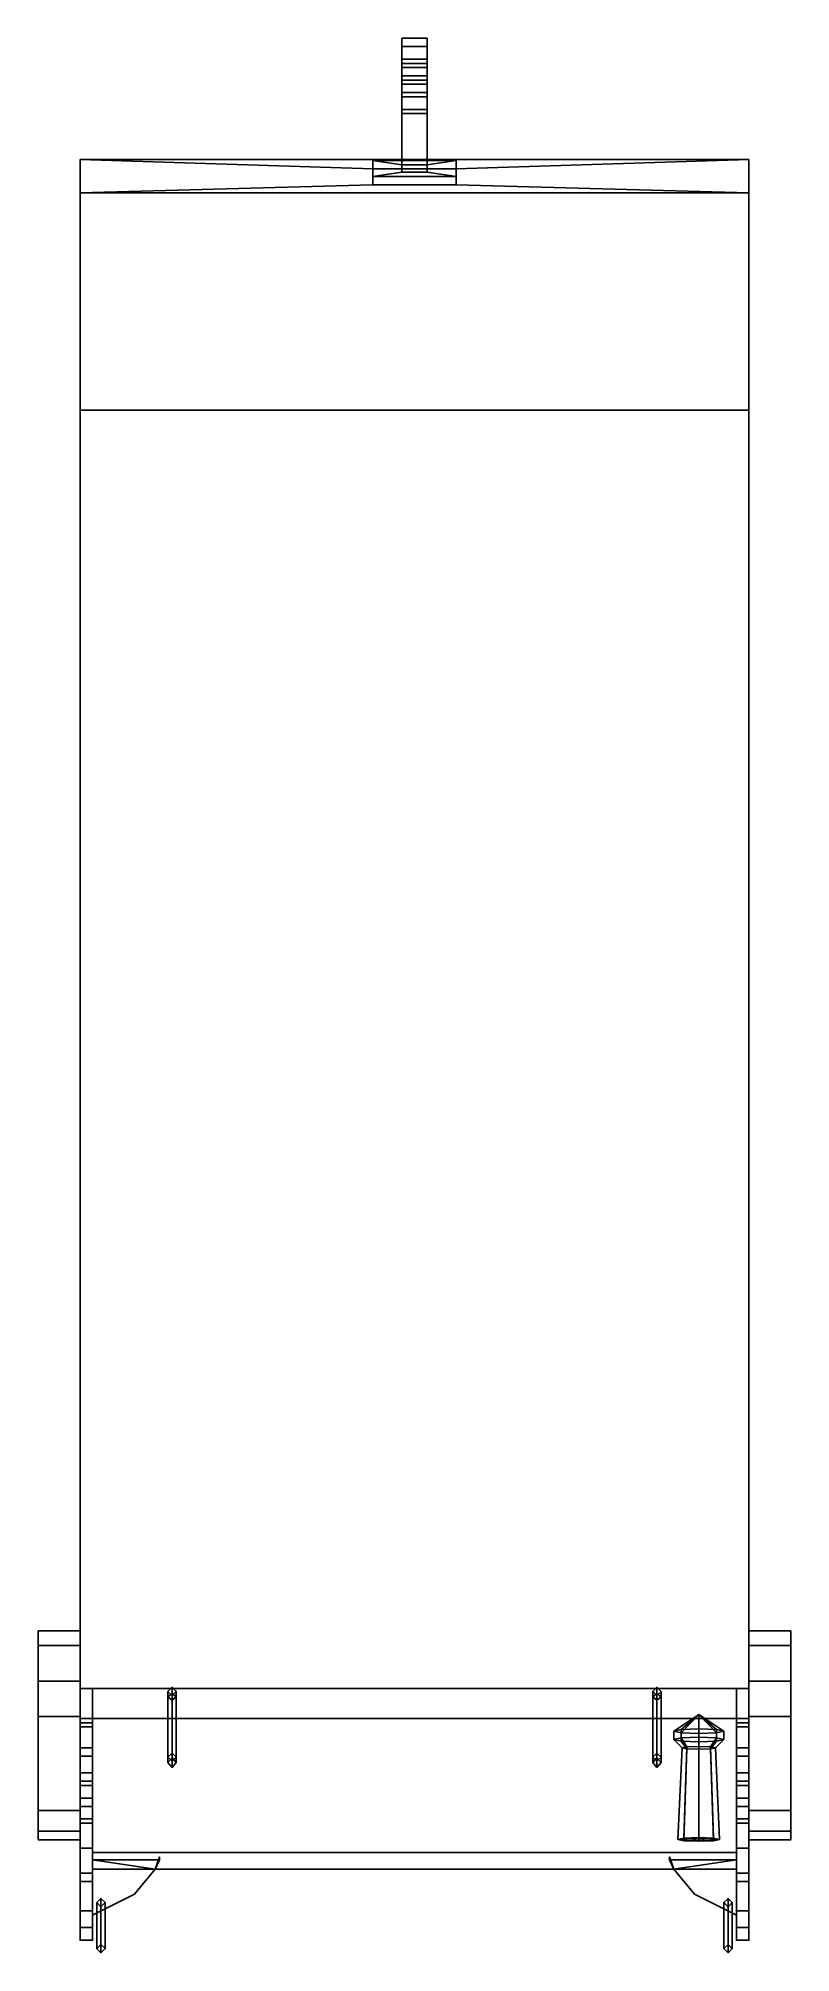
# Model space of a CAD drawing. Extents: x -0.9 to 0.9, y -2.23 to 2.35.
import ezdxf

# ---------------------------------------------------------------- set-up
doc = ezdxf.new("R2010")
doc.units = 0
doc.layers.get('0').update_dxf_attribs({"linetype": 'CONTINUOUS'})

msp = doc.modelspace()

# ---------------------------------------------------------------- linework, layer by layer
for points in [[(-0.03, 2.33, 0.77), (0.03, 2.33, 0.77), (0.03, 2.35, 0.7), (-0.03, 2.35, 0.7)], [(-0.03, 2.35, 0.7), (0.03, 2.35, 0.7), (0.03, 2.35, 0.67), (-0.03, 2.35, 0.67)], [(-0.03, 2.35, 0.67), (0.03, 2.35, 0.67), (0.03, 2.33, 0.61), (-0.03, 2.33, 0.61)], [(-0.03, 2.3, 0.7), (-0.03, 2.3, 0.75), (-0.03, 2.33, 0.77), (-0.03, 2.35, 0.7)], [(-0.03, 2.33, 0.61), (-0.03, 2.3, 0.7), (-0.03, 2.35, 0.7), (-0.03, 2.35, 0.67)], [(0.03, 2.3, 0.75), (0.03, 2.3, 0.7), (0.03, 2.35, 0.7), (0.03, 2.33, 0.77)], [(0.03, 2.3, 0.7), (0.03, 2.33, 0.61), (0.03, 2.35, 0.67), (0.03, 2.35, 0.7)], [(-0.03, 2.3, 0.75), (0.03, 2.3, 0.75), (0.03, 2.33, 0.77), (-0.03, 2.33, 0.77)], [(-0.03, 2.33, 0.61), (0.03, 2.33, 0.61), (0.03, 2.29, 0.59), (-0.03, 2.29, 0.59)], [(-0.03, 2.29, 0.59), (-0.03, 2.28, 0.67), (-0.03, 2.3, 0.7), (-0.03, 2.33, 0.61)], [(-0.03, 2.28, 0.67), (0.03, 2.28, 0.67), (0.03, 2.3, 0.7), (-0.03, 2.3, 0.7)], [(-0.03, 2.3, 0.7), (0.03, 2.3, 0.7), (0.03, 2.3, 0.75), (-0.03, 2.3, 0.75)], [(-0.03, 2.29, 0.59), (0.03, 2.29, 0.59), (0.03, 2.26, 0.59), (-0.03, 2.26, 0.59)], [(-0.03, 2.26, 0.59), (-0.03, 2.24, 0.67), (-0.03, 2.28, 0.67), (-0.03, 2.29, 0.59)], [(0.03, 2.28, 0.67), (0.03, 2.29, 0.59), (0.03, 2.33, 0.61), (0.03, 2.3, 0.7)], [(0.03, 2.24, 0.67), (0.03, 2.26, 0.59), (0.03, 2.29, 0.59), (0.03, 2.28, 0.67)], [(-0.03, 2.24, 0.67), (0.03, 2.24, 0.67), (0.03, 2.28, 0.67), (-0.03, 2.28, 0.67)], [(-0.03, 2.26, 0.59), (0.03, 2.26, 0.59), (0.03, 2.18, 0.64), (-0.03, 2.18, 0.64)], [(-0.03, 2.18, 0.64), (-0.03, 2.21, 0.7), (-0.03, 2.24, 0.67), (-0.03, 2.26, 0.59)], [(-0.03, 2.22, 0.79), (0.03, 2.22, 0.79), (0.03, 2.25, 0.79), (-0.03, 2.25, 0.79)], [(-0.03, 2.25, 0.79), (0.03, 2.25, 0.79), (0.03, 2.25, 0.77), (-0.03, 2.25, 0.77)], [(-0.03, 2.25, 0.77), (0.03, 2.25, 0.77), (0.03, 2.21, 0.72), (-0.03, 2.21, 0.72)], [(-0.03, 2.17, 0.74), (-0.03, 2.22, 0.79), (-0.03, 2.25, 0.79), (-0.03, 2.25, 0.77)], [(-0.03, 2.17, 0.74), (-0.03, 2.17, 0.74), (-0.03, 2.25, 0.77), (-0.03, 2.21, 0.72)], [(0.03, 2.21, 0.7), (0.03, 2.18, 0.64), (0.03, 2.26, 0.59), (0.03, 2.24, 0.67)], [(0.03, 2.22, 0.79), (0.03, 2.17, 0.74), (0.03, 2.25, 0.77), (0.03, 2.25, 0.79)], [(0.03, 2.17, 0.74), (0.03, 2.17, 0.74), (0.03, 2.21, 0.72), (0.03, 2.25, 0.77)], [(-0.03, 2.21, 0.7), (0.03, 2.21, 0.7), (0.03, 2.24, 0.67), (-0.03, 2.24, 0.67)], [(-0.03, 2.17, 0.74), (0.03, 2.17, 0.74), (0.03, 2.22, 0.79), (-0.03, 2.22, 0.79)], [(-0.03, 2.21, 0.72), (0.03, 2.21, 0.72), (0.03, 2.21, 0.7), (-0.03, 2.21, 0.7)], [(-0.03, 2.18, 0.64), (-0.03, 2.17, 0.74), (-0.03, 2.21, 0.72), (-0.03, 2.21, 0.7)], [(0.03, 2.17, 0.74), (0.03, 2.18, 0.64), (0.03, 2.21, 0.7), (0.03, 2.21, 0.72)], [(-0.03, 2.18, 0.64), (0.03, 2.18, 0.64), (0.03, 2.0296, 0.64), (-0.03, 2.0296, 0.64)], [(-0.03, 2.0296, 0.64), (-0.03, 2.047, 0.74), (-0.03, 2.17, 0.74), (-0.03, 2.18, 0.64)], [(-0.03, 2.047, 0.74), (0.03, 2.047, 0.74), (0.03, 2.17, 0.74), (-0.03, 2.17, 0.74)], [(0.03, 2.047, 0.74), (0.03, 2.0296, 0.64), (0.03, 2.18, 0.64), (0.03, 2.17, 0.74)], [(-0.8, 1.98, 0.47), (-0.8, -1.99, 0.68), (-0.8, -2.03, 0.9), (-0.8, 2.06, 0.93)], [(-0.8, 1.98, 0.47), (-0.8, 2.06, 0.93), (-0.1, 2.0374, 0.8), (-0.1, 1.9991, 0.58)], [(-0.8, 2.06, 0.93), (0.8, 2.06, 0.93), (0.1, 2.0374, 0.8), (-0.1, 2.0374, 0.8)], [(0.1, 2.0574, 0.8), (0.03, 2.047, 0.74), (-0.03, 2.047, 0.74), (-0.1, 2.0574, 0.8)], [(-0.1, 1.9991, 0.58), (-0.1, 2.0374, 0.8), (-0.1, 2.0574, 0.8), (-0.1, 2.0191, 0.58)], [(-0.1, 2.0374, 0.8), (0.1, 2.0374, 0.8), (0.1, 2.0574, 0.8), (-0.1, 2.0574, 0.8)], [(-0.1, 2.0191, 0.58), (-0.1, 2.0574, 0.8), (-0.03, 2.047, 0.74), (-0.03, 2.0296, 0.64)], [(0.1, 2.0191, 0.58), (-0.1, 2.0191, 0.58), (-0.03, 2.0296, 0.64), (0.03, 2.0296, 0.64)], [(0.1, 1.9991, 0.58), (-0.1, 1.9991, 0.58), (-0.1, 2.0191, 0.58), (0.1, 2.0191, 0.58)], [(0.1, 2.0574, 0.8), (0.1, 2.0191, 0.58), (0.03, 2.0296, 0.64), (0.03, 2.047, 0.74)], [(0.8, 2.06, 0.93), (0.8, 1.98, 0.47), (0.1, 1.9991, 0.58), (0.1, 2.0374, 0.8)], [(0.1, 2.0374, 0.8), (0.1, 1.9991, 0.58), (0.1, 2.0191, 0.58), (0.1, 2.0574, 0.8)], [(0.8, -2.03, 0.9), (0.8, -1.99, 0.68), (0.8, 1.98, 0.47), (0.8, 2.06, 0.93)], [(0.1, 1.9991, 0.58), (0.8, 1.98, 0.47), (-0.8, 1.98, 0.47), (-0.1, 1.9991, 0.58)], [(-0.8, 1.46, 0.4), (-0.8, -1.67, 0.4), (-0.8, -1.99, 0.68), (-0.8, 1.98, 0.47)], [(0.8, 1.98, 0.47), (0.8, 1.46, 0.4), (-0.8, 1.46, 0.4), (-0.8, 1.98, 0.47)], [(0.8, -1.99, 0.68), (0.8, -1.67, 0.4), (0.8, 1.46, 0.4), (0.8, 1.98, 0.47)], [(0.8, 1.46, 0.4), (0.8, -1.67, 0.4), (-0.8, -1.67, 0.4), (-0.8, 1.46, 0.4)], [(-0.8, -1.4951, 0.7849), (-0.8, -1.46, 0.7), (-0.9, -1.46, 0.7), (-0.9, -1.4951, 0.7849)], [(-0.8, -1.46, 0.7), (-0.8, -1.4951, 0.6151), (-0.9, -1.4951, 0.6151), (-0.9, -1.46, 0.7)], [(-0.9, -1.46, 0.7), (-0.9, -1.4951, 0.6151), (-0.9, -1.58, 0.58), (-0.9, -1.4951, 0.7849)], [(0.9, -1.46, 0.7), (0.9, -1.4951, 0.6151), (0.8, -1.4951, 0.6151), (0.8, -1.46, 0.7)], [(0.9, -1.4951, 0.7849), (0.9, -1.46, 0.7), (0.8, -1.46, 0.7), (0.8, -1.4951, 0.7849)], [(0.9, -1.4951, 0.7849), (0.9, -1.58, 0.58), (0.9, -1.4951, 0.6151), (0.9, -1.46, 0.7)], [(-0.8, -1.58, 0.82), (-0.8, -1.4951, 0.7849), (-0.9, -1.4951, 0.7849), (-0.9, -1.58, 0.82)], [(-0.8, -1.4951, 0.6151), (-0.8, -1.58, 0.58), (-0.9, -1.58, 0.58), (-0.9, -1.4951, 0.6151)], [(-0.9, -1.4951, 0.7849), (-0.9, -1.58, 0.58), (-0.9, -1.6649, 0.6151), (-0.9, -1.58, 0.82)], [(0.9, -1.4951, 0.6151), (0.9, -1.58, 0.58), (0.8, -1.58, 0.58), (0.8, -1.4951, 0.6151)], [(0.9, -1.58, 0.82), (0.9, -1.4951, 0.7849), (0.8, -1.4951, 0.7849), (0.8, -1.58, 0.82)], [(0.9, -1.58, 0.82), (0.9, -1.6649, 0.6151), (0.9, -1.58, 0.58), (0.9, -1.4951, 0.7849)], [(-0.8, -1.58, 0.58), (-0.8, -1.6649, 0.6151), (-0.9, -1.6649, 0.6151), (-0.9, -1.58, 0.58)], [(-0.8, -1.89, 0.83), (-0.8, -1.58, 0.82), (-0.9, -1.58, 0.82), (-0.9, -1.89, 0.83)], [(-0.9, -1.58, 0.82), (-0.9, -1.6649, 0.6151), (-0.9, -1.89, 0.69), (-0.9, -1.89, 0.83)], [(-0.8, -2.03, 0.9), (-0.8, -1.68, 0.98), (-0.8, -1.598, 0.98), (-0.8, -2.03, 0.9)], [(-0.8, -1.598, 0.98), (-0.8, -1.68, 0.98), (-0.77, -1.68, 0.98), (-0.77, -1.598, 0.98)], [(-0.77, -2.03, 0.9), (-0.77, -1.598, 0.98), (-0.77, -1.68, 0.98), (-0.77, -2.03, 0.9)], [(-0.77, -1.598, 0.98), (-0.77, -2.03, 0.9), (0.77, -2.03, 0.9), (0.77, -1.598, 0.98)], [(-0.58, -1.595, 0.9806), (-0.59, -1.6048, 0.9787), (-0.59, -1.618, 1.0483), (-0.58, -1.61, 1.06)], [(-0.57, -1.6048, 0.9787), (-0.58, -1.595, 0.9806), (-0.58, -1.61, 1.06), (-0.57, -1.618, 1.0483)], [(0.58, -1.595, 0.9806), (0.57, -1.6048, 0.9787), (0.57, -1.618, 1.0483), (0.58, -1.61, 1.06)], [(0.59, -1.6048, 0.9787), (0.58, -1.595, 0.9806), (0.58, -1.61, 1.06), (0.59, -1.618, 1.0483)], [(0.77, -1.598, 0.98), (0.77, -1.68, 0.98), (0.8, -1.68, 0.98), (0.8, -1.598, 0.98)], [(0.77, -2.03, 0.9), (0.77, -1.68, 0.98), (0.77, -1.598, 0.98), (0.77, -2.03, 0.9)], [(0.9, -1.58, 0.58), (0.9, -1.6649, 0.6151), (0.8, -1.6649, 0.6151), (0.8, -1.58, 0.58)], [(0.9, -1.89, 0.83), (0.9, -1.58, 0.82), (0.8, -1.58, 0.82), (0.8, -1.89, 0.83)], [(0.8, -2.03, 0.9), (0.8, -1.598, 0.98), (0.8, -1.68, 0.98), (0.8, -2.03, 0.9)], [(0.9, -1.89, 0.83), (0.9, -1.89, 0.69), (0.9, -1.6649, 0.6151), (0.9, -1.58, 0.82)], [(-0.59, -1.6048, 0.9787), (-0.58, -1.6147, 0.9769), (-0.58, -1.6259, 1.0366), (-0.59, -1.618, 1.0483)], [(-0.58, -1.61, 1.06), (-0.59, -1.618, 1.0483), (-0.59, -1.7752, 1.0186), (-0.58, -1.7869, 1.0266)], [(-0.59, -1.618, 1.0483), (-0.58, -1.6259, 1.0366), (-0.58, -1.7635, 1.0106), (-0.59, -1.7752, 1.0186)], [(-0.58, -1.6147, 0.9769), (-0.57, -1.6048, 0.9787), (-0.57, -1.618, 1.0483), (-0.58, -1.6259, 1.0366)], [(-0.57, -1.618, 1.0483), (-0.58, -1.61, 1.06), (-0.58, -1.7869, 1.0266), (-0.57, -1.7752, 1.0186)], [(-0.58, -1.6259, 1.0366), (-0.57, -1.618, 1.0483), (-0.57, -1.7752, 1.0186), (-0.58, -1.7635, 1.0106)], [(0.57, -1.6048, 0.9787), (0.58, -1.6147, 0.9769), (0.58, -1.6259, 1.0366), (0.57, -1.618, 1.0483)], [(0.58, -1.61, 1.06), (0.57, -1.618, 1.0483), (0.57, -1.7752, 1.0186), (0.58, -1.7869, 1.0266)], [(0.57, -1.618, 1.0483), (0.58, -1.6259, 1.0366), (0.58, -1.7635, 1.0106), (0.57, -1.7752, 1.0186)], [(0.58, -1.6147, 0.9769), (0.59, -1.6048, 0.9787), (0.59, -1.618, 1.0483), (0.58, -1.6259, 1.0366)], [(0.59, -1.618, 1.0483), (0.58, -1.61, 1.06), (0.58, -1.7869, 1.0266), (0.59, -1.7752, 1.0186)], [(0.58, -1.6259, 1.0366), (0.59, -1.618, 1.0483), (0.59, -1.7752, 1.0186), (0.58, -1.7635, 1.0106)], [(-0.8, -1.6649, 0.6151), (-0.8, -1.89, 0.69), (-0.9, -1.89, 0.69), (-0.9, -1.6649, 0.6151)], [(-0.8, -1.99, 0.68), (-0.8, -1.67, 0.4), (-0.8, -1.69, 0.4), (-0.8, -1.76, 0.46)], [(-0.8, -1.69, 0.4), (-0.8, -1.67, 0.4), (-0.77, -1.67, 0.4), (-0.77, -1.69, 0.4)], [(-0.8, -1.83, 1.06), (-0.8, -1.74, 1.03), (-0.8, -1.68, 0.98), (-0.8, -1.88, 1.07)], [(-0.8, -1.91, 1.07), (-0.8, -1.88, 1.07), (-0.8, -1.68, 0.98), (-0.8, -1.98, 1.06)], [(-0.8, -2.06, 1.02), (-0.8, -1.98, 1.06), (-0.8, -1.68, 0.98), (-0.8, -2.03, 0.9)], [(-0.8, -1.68, 0.98), (-0.8, -1.74, 1.03), (-0.77, -1.74, 1.03), (-0.77, -1.68, 0.98)], [(-0.8, -1.76, 0.46), (-0.8, -1.69, 0.4), (-0.77, -1.69, 0.4), (-0.77, -1.76, 0.46)], [(-0.77, -1.99, 0.68), (-0.77, -1.67, 0.4), (0.77, -1.67, 0.4), (0.77, -1.99, 0.68)], [(-0.77, -1.76, 0.46), (-0.77, -1.69, 0.4), (-0.77, -1.67, 0.4), (-0.77, -1.99, 0.68)], [(-0.77, -1.88, 1.07), (-0.77, -1.68, 0.98), (-0.77, -1.74, 1.03), (-0.77, -1.83, 1.06)], [(-0.77, -1.98, 1.06), (-0.77, -1.68, 0.98), (-0.77, -1.88, 1.07), (-0.77, -1.91, 1.07)], [(-0.77, -2.03, 0.9), (-0.77, -1.68, 0.98), (-0.77, -1.98, 1.06), (-0.77, -2.06, 1.02)], [(0.6376, -1.6963, 0.9786), (0.62, -1.7, 1.0209), (0.68, -1.6602, 1.0244)], [(0.62, -1.7, 1.0209), (0.6376, -1.7037, 1.0631), (0.68, -1.6602, 1.0244)], [(0.68, -1.6948, 0.9611), (0.6376, -1.6963, 0.9786), (0.68, -1.6602, 1.0244)], [(0.6376, -1.7037, 1.0631), (0.68, -1.7053, 1.0806), (0.68, -1.6602, 1.0244)], [(0.74, -1.7, 1.0209), (0.7224, -1.6963, 0.9786), (0.68, -1.6602, 1.0244)], [(0.7224, -1.6963, 0.9786), (0.68, -1.6948, 0.9611), (0.68, -1.6602, 1.0244)], [(0.68, -1.7053, 1.0806), (0.7224, -1.7037, 1.0631), (0.68, -1.6602, 1.0244)], [(0.7224, -1.7037, 1.0631), (0.74, -1.7, 1.0209), (0.68, -1.6602, 1.0244)], [(0.77, -1.69, 0.4), (0.77, -1.67, 0.4), (0.8, -1.67, 0.4), (0.8, -1.69, 0.4)], [(0.77, -1.99, 0.68), (0.77, -1.67, 0.4), (0.77, -1.69, 0.4), (0.77, -1.76, 0.46)], [(0.77, -1.68, 0.98), (0.77, -1.74, 1.03), (0.8, -1.74, 1.03), (0.8, -1.68, 0.98)], [(0.77, -2.06, 1.02), (0.77, -1.98, 1.06), (0.77, -1.68, 0.98), (0.77, -2.03, 0.9)], [(0.77, -1.91, 1.07), (0.77, -1.88, 1.07), (0.77, -1.68, 0.98), (0.77, -1.98, 1.06)], [(0.77, -1.83, 1.06), (0.77, -1.74, 1.03), (0.77, -1.68, 0.98), (0.77, -1.88, 1.07)], [(0.77, -1.76, 0.46), (0.77, -1.69, 0.4), (0.8, -1.69, 0.4), (0.8, -1.76, 0.46)], [(0.9, -1.6649, 0.6151), (0.9, -1.89, 0.69), (0.8, -1.89, 0.69), (0.8, -1.6649, 0.6151)], [(0.8, -1.76, 0.46), (0.8, -1.69, 0.4), (0.8, -1.67, 0.4), (0.8, -1.99, 0.68)], [(0.8, -2.03, 0.9), (0.8, -1.68, 0.98), (0.8, -1.98, 1.06), (0.8, -2.06, 1.02)], [(0.8, -1.98, 1.06), (0.8, -1.68, 0.98), (0.8, -1.88, 1.07), (0.8, -1.91, 1.07)], [(0.8, -1.88, 1.07), (0.8, -1.68, 0.98), (0.8, -1.74, 1.03), (0.8, -1.83, 1.06)], [(-0.8, -1.74, 1.03), (-0.8, -1.83, 1.06), (-0.77, -1.83, 1.06), (-0.77, -1.74, 1.03)], [(0.62, -1.7, 1.0209), (0.6376, -1.6963, 0.9786), (0.6376, -1.7163, 0.9769), (0.62, -1.72, 1.0191)], [(0.6376, -1.7037, 1.0631), (0.62, -1.7, 1.0209), (0.62, -1.72, 1.0191), (0.6376, -1.7237, 1.0614)], [(0.62, -1.72, 1.0191), (0.6376, -1.7163, 0.9769), (0.6517, -1.7374, 0.9892), (0.64, -1.7399, 1.0174)], [(0.6376, -1.7237, 1.0614), (0.62, -1.72, 1.0191), (0.64, -1.7399, 1.0174), (0.6517, -1.7424, 1.0456)], [(0.64, -1.7399, 1.0174), (0.6517, -1.7374, 0.9892), (0.6446, -1.956, 0.963), (0.63, -1.959, 0.9982)], [(0.6517, -1.7424, 1.0456), (0.64, -1.7399, 1.0174), (0.63, -1.959, 0.9982), (0.6446, -1.9621, 1.0334)], [(0.6376, -1.6963, 0.9786), (0.68, -1.6948, 0.9611), (0.68, -1.7147, 0.9594), (0.6376, -1.7163, 0.9769)], [(0.68, -1.7053, 1.0806), (0.6376, -1.7037, 1.0631), (0.6376, -1.7237, 1.0614), (0.68, -1.7252, 1.0789)], [(0.6376, -1.7163, 0.9769), (0.68, -1.7147, 0.9594), (0.68, -1.7364, 0.9775), (0.6517, -1.7374, 0.9892)], [(0.68, -1.7252, 1.0789), (0.6376, -1.7237, 1.0614), (0.6517, -1.7424, 1.0456), (0.68, -1.7434, 1.0572)], [(0.6517, -1.7374, 0.9892), (0.68, -1.7364, 0.9775), (0.68, -1.9547, 0.9484), (0.6446, -1.956, 0.963)], [(0.68, -1.6948, 0.9611), (0.7224, -1.6963, 0.9786), (0.7224, -1.7163, 0.9769), (0.68, -1.7147, 0.9594)], [(0.7224, -1.7037, 1.0631), (0.68, -1.7053, 1.0806), (0.68, -1.7252, 1.0789), (0.7224, -1.7237, 1.0614)], [(0.68, -1.7147, 0.9594), (0.7224, -1.7163, 0.9769), (0.7083, -1.7374, 0.9892), (0.68, -1.7364, 0.9775)], [(0.7224, -1.7237, 1.0614), (0.68, -1.7252, 1.0789), (0.68, -1.7434, 1.0572), (0.7083, -1.7424, 1.0456)], [(0.68, -1.7364, 0.9775), (0.7083, -1.7374, 0.9892), (0.7154, -1.956, 0.963), (0.68, -1.9547, 0.9484)], [(0.7224, -1.7163, 0.9769), (0.74, -1.72, 1.0191), (0.72, -1.7399, 1.0174), (0.7083, -1.7374, 0.9892)], [(0.74, -1.72, 1.0191), (0.7224, -1.7237, 1.0614), (0.7083, -1.7424, 1.0456), (0.72, -1.7399, 1.0174)], [(0.7083, -1.7374, 0.9892), (0.72, -1.7399, 1.0174), (0.73, -1.959, 0.9982), (0.7154, -1.956, 0.963)], [(0.72, -1.7399, 1.0174), (0.7083, -1.7424, 1.0456), (0.7154, -1.9621, 1.0334), (0.73, -1.959, 0.9982)], [(0.7224, -1.6963, 0.9786), (0.74, -1.7, 1.0209), (0.74, -1.72, 1.0191), (0.7224, -1.7163, 0.9769)], [(0.74, -1.7, 1.0209), (0.7224, -1.7037, 1.0631), (0.7224, -1.7237, 1.0614), (0.74, -1.72, 1.0191)], [(0.77, -1.74, 1.03), (0.77, -1.83, 1.06), (0.8, -1.83, 1.06), (0.8, -1.74, 1.03)], [(-0.8, -1.99, 0.68), (-0.8, -1.99, 0.68), (-0.8, -1.76, 0.46), (-0.8, -1.8, 0.48)], [(-0.8, -1.8, 0.48), (-0.8, -1.76, 0.46), (-0.77, -1.76, 0.46), (-0.77, -1.8, 0.48)], [(-0.77, -1.8, 0.48), (-0.77, -1.76, 0.46), (-0.77, -1.99, 0.68)], [(-0.58, -1.7523, 0.9514), (-0.59, -1.7621, 0.9496), (-0.59, -1.7752, 1.0186), (-0.58, -1.7635, 1.0106)], [(-0.59, -1.7621, 0.9496), (-0.58, -1.772, 0.9478), (-0.58, -1.7869, 1.0266), (-0.59, -1.7752, 1.0186)], [(-0.57, -1.7621, 0.9496), (-0.58, -1.7523, 0.9514), (-0.58, -1.7635, 1.0106), (-0.57, -1.7752, 1.0186)], [(-0.58, -1.772, 0.9478), (-0.57, -1.7621, 0.9496), (-0.57, -1.7752, 1.0186), (-0.58, -1.7869, 1.0266)], [(0.58, -1.7523, 0.9514), (0.57, -1.7621, 0.9496), (0.57, -1.7752, 1.0186), (0.58, -1.7635, 1.0106)], [(0.57, -1.7621, 0.9496), (0.58, -1.772, 0.9478), (0.58, -1.7869, 1.0266), (0.57, -1.7752, 1.0186)], [(0.59, -1.7621, 0.9496), (0.58, -1.7523, 0.9514), (0.58, -1.7635, 1.0106), (0.59, -1.7752, 1.0186)], [(0.58, -1.772, 0.9478), (0.59, -1.7621, 0.9496), (0.59, -1.7752, 1.0186), (0.58, -1.7869, 1.0266)], [(0.68, -1.7434, 1.0572), (0.6517, -1.7424, 1.0456), (0.6446, -1.9621, 1.0334), (0.68, -1.9634, 1.048)], [(0.7083, -1.7424, 1.0456), (0.68, -1.7434, 1.0572), (0.68, -1.9634, 1.048), (0.7154, -1.9621, 1.0334)], [(0.77, -1.8, 0.48), (0.77, -1.76, 0.46), (0.8, -1.76, 0.46), (0.8, -1.8, 0.48)], [(0.77, -1.99, 0.68), (0.77, -1.99, 0.68), (0.77, -1.76, 0.46), (0.77, -1.8, 0.48)], [(0.8, -1.8, 0.48), (0.8, -1.76, 0.46), (0.8, -1.99, 0.68)], [(-0.8, -2.17, 0.64), (-0.8, -1.99, 0.68), (-0.8, -1.8, 0.48), (-0.8, -2.13, 0.58)], [(-0.8, -2.13, 0.58), (-0.8, -1.8, 0.48), (-0.8, -1.82, 0.48), (-0.8, -2.04, 0.5)], [(-0.8, -1.82, 0.48), (-0.8, -1.8, 0.48), (-0.77, -1.8, 0.48), (-0.77, -1.82, 0.48)], [(-0.8, -2.04, 0.5), (-0.8, -1.82, 0.48), (-0.8, -1.86, 0.46), (-0.8, -1.92, 0.46)], [(-0.8, -1.86, 0.46), (-0.8, -1.82, 0.48), (-0.77, -1.82, 0.48), (-0.77, -1.86, 0.46)], [(-0.8, -1.83, 1.06), (-0.8, -1.88, 1.07), (-0.77, -1.88, 1.07), (-0.77, -1.83, 1.06)], [(-0.77, -2.13, 0.58), (-0.77, -1.8, 0.48), (-0.77, -1.99, 0.68), (-0.77, -2.17, 0.64)], [(-0.77, -2.04, 0.5), (-0.77, -1.82, 0.48), (-0.77, -1.8, 0.48), (-0.77, -2.13, 0.58)], [(-0.77, -1.92, 0.46), (-0.77, -1.86, 0.46), (-0.77, -1.82, 0.48), (-0.77, -2.04, 0.5)], [(0.77, -1.82, 0.48), (0.77, -1.8, 0.48), (0.8, -1.8, 0.48), (0.8, -1.82, 0.48)], [(0.77, -2.13, 0.58), (0.77, -1.8, 0.48), (0.77, -1.82, 0.48), (0.77, -2.04, 0.5)], [(0.77, -2.17, 0.64), (0.77, -1.99, 0.68), (0.77, -1.8, 0.48), (0.77, -2.13, 0.58)], [(0.77, -1.86, 0.46), (0.77, -1.82, 0.48), (0.8, -1.82, 0.48), (0.8, -1.86, 0.46)], [(0.77, -2.04, 0.5), (0.77, -1.82, 0.48), (0.77, -1.86, 0.46), (0.77, -1.92, 0.46)], [(0.77, -1.83, 1.06), (0.77, -1.88, 1.07), (0.8, -1.88, 1.07), (0.8, -1.83, 1.06)], [(0.8, -2.04, 0.5), (0.8, -1.82, 0.48), (0.8, -1.8, 0.48), (0.8, -2.13, 0.58)], [(0.8, -2.13, 0.58), (0.8, -1.8, 0.48), (0.8, -1.99, 0.68), (0.8, -2.17, 0.64)], [(0.8, -1.92, 0.46), (0.8, -1.86, 0.46), (0.8, -1.82, 0.48), (0.8, -2.04, 0.5)], [(-0.8, -1.92, 0.46), (-0.8, -1.86, 0.46), (-0.77, -1.86, 0.46), (-0.77, -1.92, 0.46)], [(0.77, -1.92, 0.46), (0.77, -1.86, 0.46), (0.8, -1.86, 0.46), (0.8, -1.92, 0.46)], [(-0.8, -1.9395, 0.8095), (-0.8, -1.89, 0.83), (-0.9, -1.89, 0.83), (-0.9, -1.9395, 0.8095)], [(-0.8, -1.89, 0.69), (-0.8, -1.9395, 0.7105), (-0.9, -1.9395, 0.7105), (-0.9, -1.89, 0.69)], [(-0.9, -1.89, 0.83), (-0.9, -1.89, 0.69), (-0.9, -1.9395, 0.7105), (-0.9, -1.9395, 0.8095)], [(-0.8, -1.88, 1.07), (-0.8, -1.91, 1.07), (-0.77, -1.91, 1.07), (-0.77, -1.88, 1.07)], [(-0.8, -1.91, 1.07), (-0.8, -1.98, 1.06), (-0.77, -1.98, 1.06), (-0.77, -1.91, 1.07)], [(-0.8, -2.04, 0.5), (-0.8, -1.92, 0.46), (-0.77, -1.92, 0.46), (-0.77, -2.04, 0.5)], [(0.77, -1.88, 1.07), (0.77, -1.91, 1.07), (0.8, -1.91, 1.07), (0.8, -1.88, 1.07)], [(0.77, -1.91, 1.07), (0.77, -1.98, 1.06), (0.8, -1.98, 1.06), (0.8, -1.91, 1.07)], [(0.77, -2.04, 0.5), (0.77, -1.92, 0.46), (0.8, -1.92, 0.46), (0.8, -2.04, 0.5)], [(0.9, -1.89, 0.69), (0.9, -1.9395, 0.7105), (0.8, -1.9395, 0.7105), (0.8, -1.89, 0.69)], [(0.9, -1.9395, 0.8095), (0.9, -1.89, 0.83), (0.8, -1.89, 0.83), (0.8, -1.9395, 0.8095)], [(0.9, -1.9395, 0.8095), (0.9, -1.9395, 0.7105), (0.9, -1.89, 0.69), (0.9, -1.89, 0.83)], [(-0.8, -1.96, 0.76), (-0.8, -1.9395, 0.8095), (-0.9, -1.9395, 0.8095), (-0.9, -1.96, 0.76)], [(-0.8, -1.9395, 0.7105), (-0.8, -1.96, 0.76), (-0.9, -1.96, 0.76), (-0.9, -1.9395, 0.7105)], [(-0.9, -1.9395, 0.8095), (-0.9, -1.9395, 0.7105), (-0.9, -1.96, 0.76)], [(0.7154, -1.9621, 1.0334), (0.63, -1.959, 0.9982), (0.6446, -1.956, 0.963), (0.73, -1.959, 0.9982)], [(0.68, -1.9634, 1.048), (0.6446, -1.9621, 1.0334), (0.63, -1.959, 0.9982), (0.7154, -1.9621, 1.0334)], [(0.73, -1.959, 0.9982), (0.6446, -1.956, 0.963), (0.68, -1.9547, 0.9484), (0.7154, -1.956, 0.963)], [(0.9, -1.9395, 0.7105), (0.9, -1.96, 0.76), (0.8, -1.96, 0.76), (0.8, -1.9395, 0.7105)], [(0.9, -1.96, 0.76), (0.9, -1.9395, 0.8095), (0.8, -1.9395, 0.8095), (0.8, -1.96, 0.76)], [(0.9, -1.96, 0.76), (0.9, -1.96, 0.76), (0.9, -1.9395, 0.7105), (0.9, -1.9395, 0.8095)], [(-0.8, -1.98, 1.06), (-0.8, -2.06, 1.02), (-0.77, -2.06, 1.02), (-0.77, -1.98, 1.06)], [(-0.8, -2.17, 0.89), (-0.8, -2.03, 0.9), (-0.8, -1.99, 0.68), (-0.8, -2.2, 0.8)], [(-0.8, -2.2, 0.72), (-0.8, -2.2, 0.8), (-0.8, -1.99, 0.68), (-0.8, -2.17, 0.64)], [(-0.77, -2.03, 0.9), (-0.77, -1.99, 0.68), (0.77, -1.99, 0.68), (0.77, -2.03, 0.9)], [(-0.77, -2.2, 0.8), (-0.77, -1.99, 0.68), (-0.77, -2.03, 0.9), (-0.77, -2.17, 0.89)], [(-0.77, -2.17, 0.64), (-0.77, -1.99, 0.68), (-0.77, -2.2, 0.8), (-0.77, -2.2, 0.72)], [(-0.77, -2.0082, 0.78), (-0.77, -2.14, 0.78), (-0.67, -2.09, 0.78), (-0.62, -2.03, 0.78)], [(-0.77, -2.0082, 0.78), (-0.62, -2.03, 0.78), (-0.61, -2.0082, 0.78)], [(-0.62, -2.03, 0.78), (-0.62, -2.03, 0.74), (-0.61, -2.0009, 0.74), (-0.61, -2.0082, 0.78)], [(0.61, -2.0082, 0.78), (0.61, -2.0009, 0.74), (0.62, -2.03, 0.74), (0.62, -2.03, 0.78)], [(0.61, -2.0082, 0.78), (0.61, -2.0082, 0.78), (0.62, -2.03, 0.78), (0.77, -2.0082, 0.78)], [(0.62, -2.03, 0.78), (0.67, -2.09, 0.78), (0.77, -2.14, 0.78), (0.77, -2.0082, 0.78)], [(0.77, -1.98, 1.06), (0.77, -2.06, 1.02), (0.8, -2.06, 1.02), (0.8, -1.98, 1.06)], [(0.77, -2.2, 0.72), (0.77, -2.2, 0.8), (0.77, -1.99, 0.68), (0.77, -2.17, 0.64)], [(0.77, -2.17, 0.89), (0.77, -2.03, 0.9), (0.77, -1.99, 0.68), (0.77, -2.2, 0.8)], [(0.8, -2.17, 0.64), (0.8, -1.99, 0.68), (0.8, -2.2, 0.8), (0.8, -2.2, 0.72)], [(0.8, -2.2, 0.8), (0.8, -1.99, 0.68), (0.8, -2.03, 0.9), (0.8, -2.17, 0.89)], [(-0.8, -2.13, 0.96), (-0.8, -2.06, 1.02), (-0.8, -2.03, 0.9), (-0.8, -2.17, 0.89)], [(-0.8, -2.13, 0.58), (-0.8, -2.04, 0.5), (-0.77, -2.04, 0.5), (-0.77, -2.13, 0.58)], [(-0.8, -2.06, 1.02), (-0.8, -2.13, 0.96), (-0.77, -2.13, 0.96), (-0.77, -2.06, 1.02)], [(-0.77, -2.17, 0.89), (-0.77, -2.03, 0.9), (-0.77, -2.06, 1.02), (-0.77, -2.13, 0.96)], [(-0.67, -2.09, 0.78), (-0.67, -2.09, 0.74), (-0.62, -2.03, 0.74), (-0.62, -2.03, 0.78)], [(0.62, -2.03, 0.78), (0.62, -2.03, 0.74), (0.67, -2.09, 0.74), (0.67, -2.09, 0.78)], [(0.77, -2.13, 0.96), (0.77, -2.06, 1.02), (0.77, -2.03, 0.9), (0.77, -2.17, 0.89)], [(0.77, -2.13, 0.58), (0.77, -2.04, 0.5), (0.8, -2.04, 0.5), (0.8, -2.13, 0.58)], [(0.77, -2.06, 1.02), (0.77, -2.13, 0.96), (0.8, -2.13, 0.96), (0.8, -2.06, 1.02)], [(0.8, -2.17, 0.89), (0.8, -2.03, 0.9), (0.8, -2.06, 1.02), (0.8, -2.13, 0.96)], [(-0.77, -2.14, 0.78), (-0.77, -2.14, 0.74), (-0.67, -2.09, 0.74), (-0.67, -2.09, 0.78)], [(-0.76, -2.22, 0.81), (-0.75, -2.23, 0.82), (-0.75, -2.1, 0.82), (-0.76, -2.11, 0.81)], [(-0.75, -2.23, 0.68), (-0.76, -2.22, 0.69), (-0.76, -2.11, 0.69), (-0.75, -2.1, 0.68)], [(-0.75, -2.1, 0.68), (-0.76, -2.11, 0.69), (-0.76, -2.11, 0.74), (-0.75, -2.1, 0.74)], [(-0.75, -2.1, 0.78), (-0.76, -2.11, 0.78), (-0.76, -2.11, 0.81), (-0.75, -2.1, 0.82)], [(-0.75, -2.23, 0.82), (-0.74, -2.22, 0.81), (-0.74, -2.11, 0.81), (-0.75, -2.1, 0.82)], [(-0.74, -2.22, 0.69), (-0.75, -2.23, 0.68), (-0.75, -2.1, 0.68), (-0.74, -2.11, 0.69)], [(-0.74, -2.11, 0.69), (-0.75, -2.1, 0.68), (-0.75, -2.1, 0.74), (-0.74, -2.11, 0.74)], [(-0.74, -2.11, 0.78), (-0.75, -2.1, 0.78), (-0.75, -2.1, 0.82), (-0.74, -2.11, 0.81)], [(0.67, -2.09, 0.78), (0.67, -2.09, 0.74), (0.77, -2.14, 0.74), (0.77, -2.14, 0.78)], [(0.74, -2.22, 0.81), (0.75, -2.23, 0.82), (0.75, -2.1, 0.82), (0.74, -2.11, 0.81)], [(0.75, -2.23, 0.68), (0.74, -2.22, 0.69), (0.74, -2.11, 0.69), (0.75, -2.1, 0.68)], [(0.75, -2.1, 0.68), (0.74, -2.11, 0.69), (0.74, -2.11, 0.74), (0.75, -2.1, 0.74)], [(0.75, -2.1, 0.78), (0.74, -2.11, 0.78), (0.74, -2.11, 0.81), (0.75, -2.1, 0.82)], [(0.75, -2.23, 0.82), (0.76, -2.22, 0.81), (0.76, -2.11, 0.81), (0.75, -2.1, 0.82)], [(0.76, -2.22, 0.69), (0.75, -2.23, 0.68), (0.75, -2.1, 0.68), (0.76, -2.11, 0.69)], [(0.76, -2.11, 0.69), (0.75, -2.1, 0.68), (0.75, -2.1, 0.74), (0.76, -2.11, 0.74)], [(0.76, -2.11, 0.78), (0.75, -2.1, 0.78), (0.75, -2.1, 0.82), (0.76, -2.11, 0.81)], [(-0.8, -2.17, 0.64), (-0.8, -2.13, 0.58), (-0.77, -2.13, 0.58), (-0.77, -2.17, 0.64)], [(-0.8, -2.13, 0.96), (-0.8, -2.17, 0.89), (-0.77, -2.17, 0.89), (-0.77, -2.13, 0.96)], [(-0.75, -2.21, 0.8), (-0.76, -2.22, 0.81), (-0.76, -2.11, 0.81), (-0.75, -2.12, 0.8)], [(-0.76, -2.22, 0.69), (-0.75, -2.21, 0.7), (-0.75, -2.12, 0.7), (-0.76, -2.11, 0.69)], [(-0.76, -2.11, 0.69), (-0.75, -2.12, 0.7), (-0.75, -2.12, 0.74), (-0.76, -2.11, 0.74)], [(-0.76, -2.11, 0.78), (-0.75, -2.12, 0.78), (-0.75, -2.12, 0.8), (-0.76, -2.11, 0.81)], [(-0.74, -2.22, 0.81), (-0.75, -2.21, 0.8), (-0.75, -2.12, 0.8), (-0.74, -2.11, 0.81)], [(-0.75, -2.21, 0.7), (-0.74, -2.22, 0.69), (-0.74, -2.11, 0.69), (-0.75, -2.12, 0.7)], [(-0.75, -2.12, 0.7), (-0.74, -2.11, 0.69), (-0.74, -2.11, 0.74), (-0.75, -2.12, 0.74)], [(-0.75, -2.12, 0.78), (-0.74, -2.11, 0.78), (-0.74, -2.11, 0.81), (-0.75, -2.12, 0.8)], [(0.75, -2.21, 0.8), (0.74, -2.22, 0.81), (0.74, -2.11, 0.81), (0.75, -2.12, 0.8)], [(0.74, -2.22, 0.69), (0.75, -2.21, 0.7), (0.75, -2.12, 0.7), (0.74, -2.11, 0.69)], [(0.74, -2.11, 0.69), (0.75, -2.12, 0.7), (0.75, -2.12, 0.74), (0.74, -2.11, 0.74)], [(0.74, -2.11, 0.78), (0.75, -2.12, 0.78), (0.75, -2.12, 0.8), (0.74, -2.11, 0.81)], [(0.76, -2.22, 0.81), (0.75, -2.21, 0.8), (0.75, -2.12, 0.8), (0.76, -2.11, 0.81)], [(0.75, -2.21, 0.7), (0.76, -2.22, 0.69), (0.76, -2.11, 0.69), (0.75, -2.12, 0.7)], [(0.75, -2.12, 0.7), (0.76, -2.11, 0.69), (0.76, -2.11, 0.74), (0.75, -2.12, 0.74)], [(0.75, -2.12, 0.78), (0.76, -2.11, 0.78), (0.76, -2.11, 0.81), (0.75, -2.12, 0.8)], [(0.77, -2.17, 0.64), (0.77, -2.13, 0.58), (0.8, -2.13, 0.58), (0.8, -2.17, 0.64)], [(0.77, -2.13, 0.96), (0.77, -2.17, 0.89), (0.8, -2.17, 0.89), (0.8, -2.13, 0.96)], [(-0.8, -2.17, 0.89), (-0.8, -2.2, 0.8), (-0.77, -2.2, 0.8), (-0.77, -2.17, 0.89)], [(-0.8, -2.2, 0.72), (-0.8, -2.17, 0.64), (-0.77, -2.17, 0.64), (-0.77, -2.2, 0.72)], [(0.77, -2.2, 0.72), (0.77, -2.17, 0.64), (0.8, -2.17, 0.64), (0.8, -2.2, 0.72)], [(0.77, -2.17, 0.89), (0.77, -2.2, 0.8), (0.8, -2.2, 0.8), (0.8, -2.17, 0.89)], [(-0.8, -2.2, 0.8), (-0.8, -2.2, 0.72), (-0.77, -2.2, 0.72), (-0.77, -2.2, 0.8)], [(-0.75, -2.21, 0.7), (-0.76, -2.22, 0.69), (-0.76, -2.22, 0.81), (-0.75, -2.21, 0.8)], [(-0.76, -2.22, 0.69), (-0.75, -2.23, 0.68), (-0.75, -2.23, 0.82), (-0.76, -2.22, 0.81)], [(-0.74, -2.22, 0.69), (-0.75, -2.21, 0.7), (-0.75, -2.21, 0.8), (-0.74, -2.22, 0.81)], [(-0.75, -2.23, 0.68), (-0.74, -2.22, 0.69), (-0.74, -2.22, 0.81), (-0.75, -2.23, 0.82)], [(0.75, -2.21, 0.7), (0.74, -2.22, 0.69), (0.74, -2.22, 0.81), (0.75, -2.21, 0.8)], [(0.74, -2.22, 0.69), (0.75, -2.23, 0.68), (0.75, -2.23, 0.82), (0.74, -2.22, 0.81)], [(0.76, -2.22, 0.69), (0.75, -2.21, 0.7), (0.75, -2.21, 0.8), (0.76, -2.22, 0.81)], [(0.75, -2.23, 0.68), (0.76, -2.22, 0.69), (0.76, -2.22, 0.81), (0.75, -2.23, 0.82)], [(0.77, -2.2, 0.8), (0.77, -2.2, 0.72), (0.8, -2.2, 0.72), (0.8, -2.2, 0.8)]]:
    msp.add_3dface(points)

doc.saveas('drawing.dxf')
